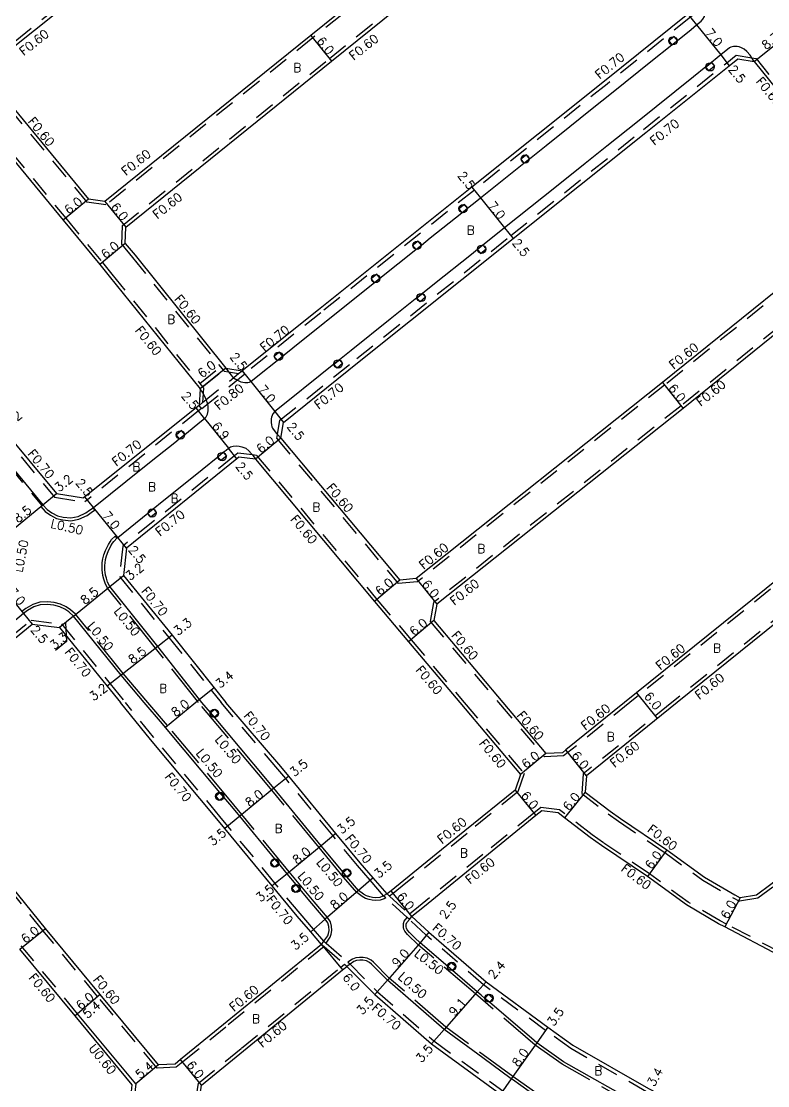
# Model space of a CAD drawing. Header units: metres. Extents: x -2400 to -1599, y -111000 to -110400.
# Drawn here: x -2073.3 to -1937.7, y -110716 to -110522.4 of the extents above; entities that cross this region are included whole.
import ezdxf

# ---------------------------------------------------------------- set-up
doc = ezdxf.new("R2010")
doc.units = ezdxf.units.M
doc.header["$LTSCALE"] = 2.5
doc.linetypes.add('22320', pattern=[2.5, 1.5, -1])
doc.linetypes.add('22330', pattern=[4, 3, -1])
for name, color, linetype in [('2101000', 7, 'Continuous'), ('2213000', 3, 'Continuous'), ('2227000', 1, 'Continuous'), ('2231000', 4, 'Continuous'), ('2232000', 120, '22320'), ('2233000', 120, '22330'), ('2236000', 3, 'Continuous'), ('2238000', 3, 'Continuous'), ('9201100', 215, 'Continuous'), ('9201500', 222, 'Continuous'), ('9201600', 215, 'Continuous'), ('9202100', 82, 'Continuous'), ('9203500', 155, 'Continuous')]:
    doc.layers.add(name, color=color, linetype=linetype)
doc.styles.add('Dm_Anotation', font='txt.shx', dxfattribs={"bigfont": 'pscdm.shx'})

# ---------------------------------------------------------------- blocks, each defined once
blk = doc.blocks.new('223800')
at = {"color": 0, "linetype": 'Continuous'}
blk.add_circle((0, 0), 0.75, dxfattribs=at)

msp = doc.modelspace()

# ---------------------------------------------------------------- linework, layer by layer
at = {"layer": '2101000'}
for points in [[(-2078.96, -110533.13), (-2078.76, -110530.2), (-2027.65, -110489.51), (-2023.57, -110486.21), (-1996.61, -110464.38), (-1993.61, -110464.4)], [(-1975.98, -110486.06), (-1975.93, -110488.86), (-2020.7, -110524.98), (-2058.11, -110555.17), (-2061.08, -110554.77)], [(-2054.42, -110562.84), (-2054.34, -110559.84), (-2016.93, -110529.65), (-1972.17, -110493.53), (-1969.27, -110494.3)], [(-2113.98, -110503.07), (-2111.11, -110503.92), (-2090.1, -110529.14), (-2083.59, -110536.95), (-2065.71, -110558.6), (-2059.05, -110566.66), (-2057.32, -110568.76), (-2040.84, -110589.27), (-2041.02, -110592.26)], [(-1951.24, -110520.38), (-1952.19, -110521.14), (-1967.32, -110533.28), (-1991.44, -110552.57), (-2019.34, -110574.87), (-2033.2, -110585.99)], [(-2137.08, -110522.52), (-2136.02, -110523.83), (-2128.29, -110533.31), (-2123.02, -110539.78), (-2119.1, -110544.91), (-2115.29, -110548.99), (-2110.27, -110555.17), (-2106, -110560.43), (-2097.87, -110570.43), (-2083.58, -110587.93), (-2076.79, -110596.39), (-2066.94, -110608.3), (-2062, -110609.09)], [(-2026.18, -110598.21), (-2025.69, -110595.35), (-2011.93, -110584.31), (-1983.95, -110561.94), (-1959.82, -110542.65), (-1944.68, -110530.5), (-1943.1, -110529.23)], [(-1943.1, -110529.23), (-1940.14, -110529.73), (-1919.65, -110555.18)], [(-2078.96, -110533.13), (-2061.08, -110554.77)], [(-1919.65, -110555.18), (-1919.66, -110558.18), (-1956.8, -110588.11), (-2001.58, -110623.75), (-2004.56, -110624.05)], [(-2054.42, -110562.84), (-2052.65, -110564.98), (-2036.16, -110585.51), (-2033.2, -110585.99)], [(-1912.95, -110563.41), (-1915.9, -110562.85), (-1953.06, -110592.81), (-1997.84, -110628.44), (-1998.37, -110631.39)], [(-1893.47, -110589.67), (-1915.55, -110607.48), (-1932.71, -110621.31), (-1961.53, -110644.55), (-1963.69, -110646.3)], [(-2041.02, -110592.26), (-2041.57, -110592.7), (-2061.75, -110608.89), (-2062, -110609.09)], [(-1890.63, -110595.09), (-1911.79, -110612.15), (-1928.94, -110625.99), (-1954.13, -110646.3)], [(-2026.18, -110598.21), (-2004.56, -110624.05)], [(-2030.78, -110602.05), (-2033.76, -110601.69), (-2034.13, -110601.99), (-2054.2, -110618.22)], [(-2030.78, -110602.05), (-2009.15, -110627.92), (-2002.96, -110635.26), (-1993.65, -110646.3)], [(-2054.2, -110618.22), (-2054.74, -110623.19), (-2045.93, -110634.03), (-2038.27, -110643.61), (-2036.13, -110646.3)], [(-1998.37, -110631.39), (-1985.81, -110646.3)], [(-2088.75, -110646.29), (-2071.32, -110632.07), (-2066.37, -110632.66), (-2057.7, -110643.33), (-2055.29, -110646.3)], [(-2018.75, -110690.27), (-2020.73, -110687.97), (-2023.19, -110685.13), (-2027.71, -110679.65), (-2036.31, -110669.22), (-2037.76, -110667.46), (-2049.83, -110653.02), (-2055.29, -110646.3)], [(-2006.84, -110681.11), (-2009.38, -110678.17), (-2011.72, -110675.47), (-2016.14, -110670.11), (-2024.73, -110659.68), (-2026.15, -110657.94), (-2036.13, -110646.3)], [(-1993.65, -110646.3), (-1982.64, -110659.36)], [(-1985.81, -110646.3), (-1978, -110655.55)], [(-1963.69, -110646.3), (-1974.39, -110654.93), (-1975, -110655.42), (-1978, -110655.55)], [(-1954.13, -110646.3), (-1970.62, -110659.6), (-1970.86, -110662.59), (-1966.34, -110666.04), (-1964.45, -110667.38), (-1956.03, -110673.09), (-1949.17, -110678.07), (-1943.69, -110681.28), (-1942.71, -110681.8)], [(-1895.39, -110646.3), (-1898.4, -110648.73), (-1918.42, -110664.8), (-1937.1, -110679.4), (-1939.75, -110681.33), (-1942.71, -110681.8)], [(-2048.38, -110712.17), (-2058.99, -110699.37), (-2068.92, -110687.39), (-2075.01, -110679.79), (-2090.45, -110661.3), (-2095.63, -110654.69), (-2095.38, -110651.7)], [(-1982.64, -110659.36), (-1983.58, -110662.21)], [(-1983.58, -110662.21), (-1992.71, -110669.62), (-2003.8, -110678.65), (-2006.13, -110680.54), (-2006.84, -110681.11)], [(-1978.76, -110666.02), (-1979.8, -110666.86), (-1989.07, -110674.4), (-2000.08, -110683.36), (-2002.36, -110685.21)], [(-1907.85, -110707.28), (-1932.24, -110694.05), (-1935.59, -110692.3), (-1945.49, -110687.11), (-1946.61, -110686.53), (-1952.45, -110683.09), (-1959.55, -110677.95), (-1967.87, -110672.3), (-1969.94, -110670.84), (-1974.59, -110667.29), (-1975.78, -110666.38), (-1978.76, -110666.02)], [(-2002.36, -110685.21), (-1999.29, -110688.05), (-1988.88, -110697.09), (-1977.62, -110705.35), (-1973.09, -110708.62), (-1959.36, -110716.47), (-1949.55, -110721.59), (-1936.75, -110728.15), (-1928.35, -110732.44)], [(-2052.53, -110715.62), (-2063.08, -110702.89), (-2063.54, -110703.29), (-2073.6, -110691.16)], [(-2018.75, -110690.27), (-2036.56, -110704.85), (-2044.36, -110711.2), (-2045.38, -110712.03), (-2048.38, -110712.17)], [(-1963.48, -110771.29), (-1966.47, -110771.29), (-1969.36, -110769.68), (-1978.61, -110764.52), (-1986.97, -110760.05), (-1993.59, -110756.05), (-2009.79, -110745.46), (-2017.56, -110739.31), (-2031.97, -110726.65), (-2041, -110718.72), (-2040.57, -110715.85), (-2032.92, -110709.62), (-2014.95, -110694.91), (-2014.17, -110694.27)], [(-2014.17, -110694.27), (-2009.09, -110699.4), (-1998.78, -110708.37), (-1986.23, -110717.5), (-1979.68, -110721.91), (-1972.61, -110726.36), (-1966.79, -110729.39), (-1956.72, -110734.77), (-1943.58, -110741.5), (-1938.97, -110743.86)], [(-2052.53, -110715.62), (-2052.75, -110717.67)]]:
    msp.add_lwpolyline(points, dxfattribs=at)
at = {"layer": '2213000'}
for points in [[(-1951.62, -110523.89), (-1950.63, -110523.09), (-1949.78, -110522.41), (-1949.49, -110522.03), (-1949.21, -110521.53), (-1949.05, -110521.04), (-1948.99, -110520.53), (-1949.03, -110519.89), (-1949.22, -110519.27), (-1949.46, -110518.81), (-1949.67, -110518.47), (-1949.97, -110518.11), (-1950.53, -110517.46)], [(-1940.14, -110529.73), (-1940.58, -110529.04), (-1940.89, -110528.57), (-1941.5, -110527.92), (-1942, -110527.52), (-1942.46, -110527.24), (-1942.9, -110527.07), (-1943.25, -110526.99), (-1943.94, -110526.99), (-1944.39, -110527.11), (-1944.63, -110527.26), (-1946.24, -110528.55), (-1946.87, -110529.05)], [(-1969.89, -110538.54), (-1965.76, -110535.24), (-1958.91, -110529.74)], [(-1951.2, -110532.53), (-1961.37, -110540.7), (-1966.93, -110545.14)], [(-1977.96, -110544.99), (-1973.64, -110541.54)], [(-1970.87, -110548.29), (-1976.07, -110552.44)], [(-1990.55, -110555.05), (-1989.88, -110554.52), (-1983.24, -110549.21)], [(-1999.01, -110561.82), (-1993.27, -110557.23)], [(-1980.79, -110556.21), (-1985.51, -110559.99), (-1988.9, -110562.7)], [(-2009.17, -110569.94), (-2008.15, -110569.13), (-2001.65, -110563.93)], [(-1991.52, -110564.8), (-1998.23, -110570.16)], [(-2023.96, -110581.78), (-2018.19, -110577.15)], [(-2014.89, -110583.48), (-2015.49, -110583.96), (-2016.51, -110584.78), (-2019.03, -110586.8)], [(-2036.16, -110585.51), (-2035.68, -110586.19), (-2035.17, -110586.8), (-2034.8, -110587.23), (-2034.77, -110587.25), (-2034.05, -110587.7), (-2033.82, -110587.83), (-2033.4, -110587.99), (-2033.07, -110588.07), (-2032.69, -110588.13), (-2032.42, -110588.13), (-2032.13, -110588.1), (-2031.84, -110588.04), (-2031.63, -110587.94), (-2030.01, -110586.63)], [(-2040.57, -110595.1), (-2040.01, -110594.65), (-2039.73, -110594.34), (-2039.51, -110593.84), (-2039.37, -110593.23), (-2039.37, -110592.49), (-2039.44, -110592.02), (-2039.7, -110591.2), (-2039.76, -110591.05), (-2040.16, -110590.3), (-2040.28, -110590.06), (-2040.84, -110589.27)], [(-2025.5, -110591.99), (-2027.25, -110593.4), (-2027.59, -110593.83), (-2027.84, -110594.39), (-2027.91, -110594.74), (-2027.93, -110595.38), (-2027.87, -110595.81), (-2027.78, -110596.17), (-2027.66, -110596.41), (-2027.37, -110596.86), (-2026.95, -110597.39), (-2026.78, -110597.57), (-2026.18, -110598.21)], [(-2048.56, -110601.51), (-2045.43, -110599)], [(-2036.11, -110600.38), (-2035.69, -110600.04), (-2035.32, -110599.82), (-2034.85, -110599.66), (-2034.27, -110599.64), (-2033.7, -110599.69), (-2033.27, -110599.79), (-2032.86, -110599.9), (-2032.52, -110600.05), (-2031.96, -110600.51), (-2031.46, -110601.06), (-2031.31, -110601.28), (-2030.78, -110602.05)], [(-2060.28, -110610.92), (-2060.18, -110610.83), (-2051.21, -110603.64)], [(-2044.73, -110607.35), (-2040.47, -110603.9)], [(-2069.4, -110610.34), (-2068.62, -110611.21), (-2067.76, -110611.81), (-2066.72, -110612.36), (-2065.68, -110612.6), (-2064.32, -110612.72), (-2063.01, -110612.48), (-2061.6, -110611.82), (-2060.9, -110611.34), (-2060.28, -110610.92)], [(-2040.49, -110646.3), (-2040.91, -110645.76), (-2048.52, -110636.08), (-2057.22, -110625.21), (-2057.63, -110624.4), (-2057.86, -110623.71), (-2058.02, -110623.11), (-2058.09, -110622.58), (-2058.12, -110622.21), (-2058.13, -110621.41), (-2058.1, -110620.88), (-2058.04, -110620.26), (-2057.86, -110619.63), (-2057.56, -110618.83), (-2057.05, -110617.82), (-2056.77, -110617.32), (-2056.53, -110617), (-2055.9, -110616.38)], [(-2050.97, -110646.3), (-2055.19, -110641.35), (-2063.81, -110630.58), (-2064.67, -110629.83), (-2065.39, -110629.35), (-2066.34, -110628.92), (-2067.42, -110628.62), (-2068.59, -110628.48), (-2069.87, -110628.56), (-2071.02, -110628.92), (-2072.2, -110629.59), (-2072.9, -110630.13), (-2074.85, -110631.72)], [(-2047.67, -110650.16), (-2050.97, -110646.3)], [(-2038.24, -110648.98), (-2038.94, -110648.14), (-2040.49, -110646.3)], [(-2006.84, -110681.11), (-2007.48, -110681.44), (-2007.62, -110681.52), (-2008.2, -110681.75), (-2008.89, -110681.81), (-2009.5, -110681.75), (-2009.96, -110681.65), (-2010.57, -110681.46), (-2011.11, -110681.16), (-2012.03, -110680.46)], [(-2001.79, -110689.1), (-2002.79, -110688.14), (-2003.18, -110687.64), (-2003.31, -110687.33), (-2003.37, -110687.11), (-2003.39, -110686.85), (-2003.39, -110686.58), (-2003.29, -110686.31), (-2002.81, -110685.74), (-2002.36, -110685.21)], [(-2018.75, -110690.27), (-2018.32, -110689.69), (-2017.63, -110688.74), (-2017.47, -110688.31), (-2017.39, -110687.77), (-2017.45, -110687.03), (-2017.62, -110686.38)], [(-2009.33, -110694.23), (-2009.68, -110693.87), (-2010.04, -110693.55), (-2010.6, -110693.28), (-2011.26, -110693.17), (-2011.83, -110693.16), (-2012.4, -110693.21), (-2012.89, -110693.39), (-2013.58, -110693.87), (-2014.17, -110694.27)], [(-1980.15, -110707.74), (-1988.24, -110700.81), (-1989.07, -110700.09), (-1989.77, -110699.49)], [(-1984.07, -110714.87), (-1984.31, -110714.7), (-1989.44, -110710.91)]]:
    msp.add_lwpolyline(points, dxfattribs=at)
at = {"layer": '2227000'}
for points in [[(-1958.91, -110529.74), (-1955.13, -110526.7), (-1954.11, -110525.89), (-1951.62, -110523.89)], [(-1946.87, -110529.05), (-1947.93, -110529.9), (-1948.95, -110530.72), (-1951.2, -110532.53)], [(-1973.64, -110541.54), (-1969.89, -110538.54)], [(-1983.24, -110549.21), (-1982, -110548.22), (-1980.98, -110547.41), (-1977.96, -110544.99)], [(-1966.93, -110545.14), (-1970.87, -110548.29)], [(-1976.07, -110552.44), (-1980.79, -110556.21)], [(-1993.27, -110557.23), (-1992.25, -110556.42), (-1990.55, -110555.05)], [(-2001.65, -110563.93), (-2000.63, -110563.12), (-1999.01, -110561.82)], [(-1988.9, -110562.7), (-1989.43, -110563.12), (-1990.44, -110563.93), (-1991.52, -110564.8)], [(-2018.19, -110577.15), (-2017.88, -110576.9), (-2009.17, -110569.94)], [(-1998.23, -110570.16), (-2000.42, -110571.91), (-2001.43, -110572.72), (-2006.27, -110576.59)], [(-2100.71, -110572.48), (-2086.29, -110590.14), (-2079.27, -110598.41), (-2069.4, -110610.34)], [(-2006.27, -110576.59), (-2013.39, -110582.28), (-2014.89, -110583.48)], [(-2030.01, -110586.63), (-2026.85, -110584.1), (-2025.84, -110583.29), (-2023.96, -110581.78)], [(-2019.03, -110586.8), (-2025.5, -110591.99)], [(-2045.43, -110599), (-2044.63, -110598.37), (-2043.62, -110597.55), (-2040.57, -110595.1)], [(-2040.47, -110603.9), (-2037.63, -110601.6), (-2036.62, -110600.79), (-2036.11, -110600.38)], [(-2051.21, -110603.64), (-2048.56, -110601.51)], [(-2047.7, -110609.75), (-2044.73, -110607.35)], [(-2055.9, -110616.38), (-2055.78, -110616.28), (-2050.34, -110611.88), (-2049.33, -110611.06), (-2047.7, -110609.75)], [(-2012.03, -110680.46), (-2014.14, -110678.01), (-2014.39, -110677.72), (-2014.85, -110677.17), (-2018.84, -110672.33), (-2027.43, -110661.9), (-2028.88, -110660.14), (-2038.24, -110648.98)], [(-2017.62, -110686.38), (-2018.08, -110685.69), (-2020.52, -110682.87), (-2022.7, -110680.22), (-2023.4, -110679.38), (-2025.01, -110677.42), (-2026.52, -110675.59), (-2027.22, -110674.74), (-2033.6, -110666.99), (-2035.06, -110665.23), (-2036.51, -110663.49), (-2037.22, -110662.64), (-2047.11, -110650.81), (-2047.67, -110650.16)], [(-1989.77, -110699.49), (-1990.46, -110698.9), (-1994.99, -110695.02), (-1995.83, -110694.31), (-2000.84, -110690.01), (-2001.79, -110689.1)], [(-1989.44, -110710.91), (-1996.47, -110705.74), (-2006.78, -110696.77), (-2009.33, -110694.23)], [(-1933.08, -110733.98), (-1933.86, -110733.56), (-1937.78, -110731.55), (-1938.34, -110731.26), (-1938.76, -110731.05), (-1951.15, -110724.71), (-1955.63, -110722.31), (-1956.6, -110721.8), (-1961.05, -110719.42), (-1974.81, -110711.62), (-1979.65, -110708.19), (-1980.15, -110707.74)], [(-1981.04, -110717.02), (-1984.07, -110714.87)]]:
    msp.add_lwpolyline(points, dxfattribs=at)
at = {"layer": '2231000'}
msp.add_lwpolyline([(-2053.41, -110718.22), (-2053.16, -110715.81), (-2063.54, -110703.29)], dxfattribs=at)
at = {"layer": '2232000'}
for points in [[(-2079.58, -110533.33), (-2079.34, -110529.9), (-2028.03, -110489.05), (-2023.95, -110485.74), (-1997.61, -110464.41), (-1996.99, -110463.91), (-1996.82, -110463.77), (-1993.19, -110463.8)], [(-1975.23, -110489.07), (-1975.56, -110489.33), (-1976.18, -110489.83), (-2020.33, -110525.45), (-2057.93, -110555.8), (-2061.4, -110555.34)], [(-2055.03, -110563.04), (-2054.93, -110559.54), (-2017.31, -110529.19), (-1973.17, -110493.57), (-1972.54, -110493.06), (-1972.21, -110492.8)], [(-2114.12, -110502.4), (-2110.76, -110503.4), (-2089.64, -110528.75), (-2083.13, -110536.57), (-2065.25, -110558.21), (-2058.59, -110566.28), (-2056.85, -110568.38), (-2040.87, -110588.27), (-2040.37, -110588.89), (-2040.22, -110589.07), (-2040.28, -110590.06), (-2040.39, -110591.75)], [(-1950.62, -110520.77), (-1951.75, -110521.69), (-1966.88, -110533.83), (-1991, -110553.12), (-2018.9, -110575.42), (-2032.76, -110586.53)], [(-2137.62, -110522.96), (-2136.56, -110524.27), (-2128.84, -110533.75), (-2123.57, -110540.22), (-2119.63, -110545.36), (-2115.82, -110549.45), (-2110.82, -110555.61), (-2106.54, -110560.87), (-2098.41, -110570.88), (-2084.12, -110588.37), (-2077.33, -110596.83), (-2067.31, -110608.95), (-2061.8, -110609.83)], [(-2026.9, -110598.28), (-2026.78, -110597.57), (-2026.33, -110594.97), (-2012.37, -110583.77), (-1984.39, -110561.4), (-1960.25, -110542.1), (-1945.12, -110529.95), (-1943.4, -110528.57)], [(-1943.4, -110528.57), (-1940.58, -110529.04), (-1939.82, -110529.17), (-1919.05, -110554.97)], [(-2079.58, -110533.33), (-2061.4, -110555.34)], [(-1919.05, -110554.97), (-1919.06, -110558.47), (-1956.43, -110588.58), (-2001.34, -110624.33), (-2004.81, -110624.68)], [(-2055.03, -110563.04), (-2053.12, -110565.36), (-2037.13, -110585.26), (-2036.63, -110585.88), (-2036.48, -110586.06), (-2035.68, -110586.19), (-2033.83, -110586.49)], [(-1912.62, -110562.86), (-1916.06, -110562.21), (-1953.44, -110592.34), (-1998.39, -110628.11), (-1999.01, -110631.57)], [(-2100.91, -110572.63), (-2086.48, -110590.3), (-2079.46, -110598.58), (-2069.59, -110610.5)], [(-2041.02, -110592.26), (-2040.39, -110591.75), (-2033.83, -110586.49), (-2033.2, -110585.99)], [(-2032.7, -110586.61), (-2040.52, -110592.89), (-2041.02, -110592.26)], [(-2040.87, -110588.27), (-2037.13, -110585.26)], [(-2040.37, -110588.89), (-2036.63, -110585.88)], [(-2033.2, -110585.99), (-2032.76, -110586.53), (-2032.7, -110586.61)], [(-1892.92, -110590), (-1915.17, -110607.95), (-1932.33, -110621.78), (-1961.15, -110645.02), (-1962.73, -110646.3)], [(-2040.58, -110592.81), (-2041.13, -110593.25), (-2061.31, -110609.44), (-2061.8, -110609.83)], [(-1890.82, -110594.47), (-1912.16, -110611.68), (-1929.32, -110625.52), (-1955.09, -110646.3)], [(-2026.9, -110598.28), (-2004.81, -110624.68)], [(-2030.56, -110601.37), (-2031.31, -110601.28), (-2033.97, -110600.96), (-2034.56, -110601.44), (-2054.87, -110617.86)], [(-2030.56, -110601.37), (-2008.69, -110627.54), (-2002.5, -110634.88), (-1992.87, -110646.3)], [(-2054.87, -110617.86), (-2055.47, -110623.41), (-2046.48, -110634.47), (-2038.82, -110644.05), (-2037.02, -110646.3)], [(-2089.86, -110646.29), (-2071.53, -110631.33), (-2066.01, -110632), (-2057.16, -110642.89), (-2054.39, -110646.3)], [(-1999.01, -110631.57), (-1986.59, -110646.3)], [(-2018.32, -110689.69), (-2020.2, -110687.52), (-2022.66, -110684.68), (-2027.17, -110679.2), (-2035.77, -110668.77), (-2037.22, -110667.01), (-2049.29, -110652.58), (-2054.39, -110646.3)], [(-1928.88, -110732.96), (-1937.06, -110728.77), (-1949.87, -110722.21), (-1959.69, -110717.09), (-1973.47, -110709.21), (-1978.04, -110705.91), (-1989.32, -110697.64), (-1999.74, -110688.58), (-2002.81, -110685.74), (-2003.18, -110685.41), (-2007.11, -110681.81), (-2007.37, -110681.57), (-2007.48, -110681.44), (-2009.91, -110678.62), (-2012.25, -110675.92), (-2016.68, -110670.55), (-2025.27, -110660.12), (-2026.69, -110658.39), (-2037.02, -110646.3)], [(-1992.87, -110646.3), (-1981.96, -110659.23)], [(-1986.59, -110646.3), (-1978.27, -110656.17)], [(-1962.73, -110646.3), (-1974.01, -110655.39), (-1974.78, -110656.01), (-1978.27, -110656.17)], [(-1955.09, -110646.3), (-1971.2, -110659.29), (-1971.49, -110662.86), (-1966.69, -110666.52), (-1964.79, -110667.87), (-1956.37, -110673.59), (-1949.5, -110678.57), (-1943.98, -110681.81), (-1942.81, -110682.42)], [(-1894.44, -110646.3), (-1898.03, -110649.2), (-1918.05, -110665.27), (-1936.74, -110679.88), (-1939.51, -110681.9), (-1942.81, -110682.42)], [(-2048.65, -110712.79), (-2059.45, -110699.75), (-2069.39, -110687.77), (-2075.48, -110680.17), (-2090.92, -110661.68), (-2095.6, -110655.69), (-2096.1, -110655.06), (-2096.24, -110654.88), (-2096.02, -110652.22)], [(-1981.96, -110659.23), (-1983.07, -110662.56), (-1992.33, -110670.09), (-2003.42, -110679.12), (-2005.76, -110681.01), (-2006.39, -110681.52)], [(-1978.94, -110665.39), (-1980.18, -110666.4), (-1989.45, -110673.93), (-2000.46, -110682.9), (-2002.81, -110684.8)], [(-1907.35, -110706.87), (-1931.95, -110693.52), (-1935.31, -110691.77), (-1945.21, -110686.58), (-1946.32, -110686), (-1952.12, -110682.59), (-1959.2, -110677.46), (-1967.53, -110671.81), (-1969.59, -110670.35), (-1975.55, -110665.8), (-1978.94, -110665.39)], [(-2006.84, -110681.11), (-2006.39, -110681.52), (-2002.81, -110684.8), (-2002.36, -110685.21)], [(-2018.32, -110689.69), (-2017.95, -110690.03), (-2013.96, -110693.52), (-2013.68, -110693.76)], [(-2063.08, -110702.89), (-2073.31, -110690.56)], [(-2018.29, -110690.67), (-2036.18, -110705.31), (-2043.98, -110711.66), (-2045.16, -110712.62), (-2048.65, -110712.79)], [(-2018.75, -110690.27), (-2018.29, -110690.67), (-2014.62, -110693.87), (-2014.17, -110694.27)], [(-2041.13, -110715.53), (-2033.3, -110709.15), (-2015.33, -110694.45), (-2014.62, -110693.87)], [(-2013.68, -110693.76), (-2013.58, -110693.87), (-2008.62, -110698.88), (-1998.34, -110707.82), (-1985.83, -110716.93), (-1979.3, -110721.32), (-1972.27, -110725.75), (-1966.47, -110728.77), (-1956.39, -110734.15), (-1943.27, -110740.87), (-1938.87, -110743.12)], [(-1963.21, -110771.89), (-1966.63, -110771.9), (-1969.65, -110770.21), (-1978.9, -110765.05), (-1987.27, -110760.57), (-1993.91, -110756.56), (-2010.14, -110745.94), (-2017.94, -110739.77), (-2018.34, -110739.42), (-2019.29, -110738.58), (-2032.37, -110727.1), (-2041.64, -110718.95), (-2041.13, -110715.53)]]:
    msp.add_lwpolyline(points, dxfattribs=at)
at = {"layer": '2233000'}
for points in [[(-2069.78, -110610.67), (-2069.59, -110610.5), (-2069.4, -110610.34)], [(-2069.78, -110610.67), (-2068.95, -110611.58), (-2068.02, -110612.23), (-2066.9, -110612.84), (-2065.76, -110613.1), (-2064.3, -110613.23), (-2062.85, -110612.97), (-2061.35, -110612.26), (-2060.62, -110611.76), (-2060, -110611.33)], [(-2060.28, -110610.92), (-2060, -110611.33)], [(-2041.12, -110646.3), (-2041.3, -110646.07), (-2048.91, -110636.39), (-2057.64, -110625.49), (-2058.1, -110624.59), (-2058.34, -110623.85), (-2058.51, -110623.21), (-2058.59, -110622.63), (-2058.62, -110622.24), (-2058.63, -110621.4), (-2058.6, -110620.85), (-2058.53, -110620.16), (-2058.34, -110619.47), (-2058.02, -110618.63), (-2057.49, -110617.59), (-2057.19, -110617.05), (-2056.91, -110616.67), (-2056.26, -110616.03)], [(-2056.26, -110616.03), (-2055.9, -110616.38)], [(-2050.31, -110646.3), (-2054.8, -110641.03), (-2063.45, -110630.23), (-2064.36, -110629.43), (-2065.14, -110628.91), (-2066.17, -110628.44), (-2067.33, -110628.13), (-2068.57, -110627.98), (-2069.96, -110628.07), (-2071.22, -110628.46), (-2072.48, -110629.17), (-2073.21, -110629.74)], [(-2073.21, -110629.74), (-2072.9, -110630.13)], [(-2017.95, -110690.03), (-2017.18, -110688.98), (-2016.99, -110688.43), (-2016.89, -110687.78), (-2016.95, -110686.94), (-2017.15, -110686.17), (-2017.68, -110685.38), (-2020.13, -110682.55), (-2024.62, -110677.1), (-2033.22, -110666.67), (-2034.67, -110664.91), (-2046.73, -110650.49), (-2050.31, -110646.3)], [(-2007.11, -110681.81), (-2007.41, -110681.97), (-2008.08, -110682.24), (-2008.89, -110682.31), (-2009.57, -110682.24), (-2010.09, -110682.14), (-2010.77, -110681.92), (-2011.39, -110681.58), (-2012.37, -110680.82), (-2014.78, -110678.05), (-2019.22, -110672.65), (-2027.82, -110662.22), (-2029.27, -110660.46), (-2041.12, -110646.3)], [(-1927.99, -110732.79), (-1929.68, -110734.45), (-1930.32, -110734.79), (-1930.98, -110734.9), (-1931.64, -110734.93), (-1932.22, -110734.8), (-1933.28, -110734.44), (-1934.09, -110734), (-1938.57, -110731.71), (-1951.38, -110725.15), (-1961.3, -110719.86), (-1975.07, -110712.04), (-1979.97, -110708.58), (-1990.79, -110699.28), (-2001.16, -110690.4), (-2003.15, -110688.49), (-2003.61, -110687.9), (-2003.79, -110687.49), (-2003.86, -110687.2), (-2003.89, -110686.87), (-2003.88, -110686.49), (-2003.73, -110686.06), (-2003.18, -110685.41)], [(-1938.49, -110744.05), (-1938.29, -110742.58), (-1938.35, -110741.91), (-1938.51, -110741.37), (-1938.79, -110740.88), (-1939.27, -110740.5), (-1942.2, -110738.83), (-1955.33, -110732.11), (-1964.86, -110726.11), (-1970.56, -110722.82), (-1978.41, -110718.27), (-1984.01, -110714.3), (-1996.15, -110705.35), (-2006.45, -110696.4), (-2009.35, -110693.5), (-2009.76, -110693.13), (-2010.45, -110692.8), (-2011.21, -110692.67), (-2011.85, -110692.66), (-2012.51, -110692.71), (-2013.13, -110692.95), (-2013.96, -110693.52)]]:
    msp.add_lwpolyline(points, dxfattribs=at)
at = {"layer": '2236000'}
for points in [[(-1955.69, -110526), (-1955.13, -110526.7), (-1954.11, -110525.89), (-1954.68, -110525.19)], [(-1948.38, -110531.42), (-1948.95, -110530.72), (-1947.93, -110529.9), (-1947.37, -110530.6)], [(-1982.56, -110547.52), (-1982, -110548.22), (-1980.98, -110547.41), (-1981.55, -110546.71)], [(-1993.83, -110556.52), (-1993.27, -110557.23), (-1992.25, -110556.42), (-1992.81, -110555.71)], [(-2002.21, -110563.22), (-2001.65, -110563.93), (-2000.63, -110563.12), (-2001.19, -110562.41)], [(-1988.87, -110563.82), (-1989.43, -110563.12), (-1990.44, -110563.93), (-1989.88, -110564.64)], [(-2009.73, -110569.24), (-2009.17, -110569.94), (-2008.15, -110569.13), (-2008.71, -110568.43)], [(-2000.87, -110573.42), (-2001.43, -110572.72), (-2000.42, -110571.91), (-1999.86, -110572.61)], [(-2027.42, -110583.4), (-2026.85, -110584.1), (-2025.84, -110583.29), (-2026.4, -110582.59)], [(-2015.94, -110585.48), (-2016.51, -110584.78), (-2015.49, -110583.96), (-2014.93, -110584.67)], [(-2045.2, -110597.66), (-2044.63, -110598.37), (-2043.62, -110597.55), (-2044.18, -110596.85)], [(-2037.06, -110602.3), (-2037.63, -110601.6), (-2036.62, -110600.79), (-2036.05, -110601.49)], [(-2049.77, -110612.58), (-2050.34, -110611.88), (-2049.33, -110611.06), (-2048.76, -110611.76)], [(-2038.94, -110648.14), (-2038.18, -110647.5), (-2037.47, -110648.34), (-2038.24, -110648.98)], [(-2036.51, -110663.49), (-2037.28, -110664.13), (-2037.99, -110663.28), (-2037.22, -110662.64)], [(-2026.52, -110675.59), (-2027.29, -110676.22), (-2027.99, -110675.38), (-2027.22, -110674.74)], [(-2014.85, -110677.17), (-2014.08, -110676.53), (-2013.63, -110677.08), (-2013.39, -110677.36), (-2014.14, -110678.01), (-2014.39, -110677.72)], [(-2022.7, -110680.22), (-2023.47, -110680.86), (-2024.17, -110680.01), (-2023.4, -110679.38)], [(-1994.99, -110695.02), (-1995.83, -110694.31), (-1995.18, -110693.55), (-1994.34, -110694.26)], [(-1988.24, -110700.81), (-1989.07, -110700.09), (-1988.42, -110699.33), (-1987.58, -110700.05)]]:
    msp.add_lwpolyline(points, close=True, dxfattribs=at)
at = {"layer": '9201100'}
for points in [[(-1952.19, -110521.14), (-1950.63, -110523.09)], [(-1950.63, -110523.09), (-1946.24, -110528.55)], [(-2020.7, -110524.98), (-2016.93, -110529.65)], [(-1940.14, -110529.73), (-1933.36, -110524.27)], [(-1946.24, -110528.55), (-1944.68, -110530.5)], [(-1991.44, -110552.57), (-1989.88, -110554.52)], [(-2061.08, -110554.77), (-2065.71, -110558.6)], [(-2058.11, -110555.17), (-2054.34, -110559.84)], [(-1989.88, -110554.52), (-1985.51, -110559.99)], [(-1985.51, -110559.99), (-1983.95, -110561.94)], [(-2054.42, -110562.84), (-2059.05, -110566.66)], [(-2036.16, -110585.51), (-2040.84, -110589.27)], [(-2033.2, -110585.99), (-2031.63, -110587.94)], [(-2031.63, -110587.94), (-2027.25, -110593.4)], [(-1956.8, -110588.11), (-1953.06, -110592.81)], [(-2040.01, -110594.65), (-2041.57, -110592.7)], [(-2040.01, -110594.65), (-2035.69, -110600.04)], [(-2027.25, -110593.4), (-2025.69, -110595.35)], [(-2026.18, -110598.21), (-2030.78, -110602.05)], [(-2034.13, -110601.99), (-2035.69, -110600.04)], [(-2069.4, -110610.34), (-2066.94, -110608.3)], [(-2075.95, -110615.75), (-2069.4, -110610.34)], [(-2060.18, -110610.83), (-2061.75, -110608.89)], [(-2055.78, -110616.28), (-2060.18, -110610.83)], [(-2054.2, -110618.22), (-2055.78, -110616.28)], [(-2057.22, -110625.21), (-2054.74, -110623.19)], [(-2001.58, -110623.75), (-1997.84, -110628.44)], [(-2077.33, -110624.71), (-2072.9, -110630.13)], [(-2063.81, -110630.58), (-2057.22, -110625.21)], [(-2004.56, -110624.05), (-2009.15, -110627.92)], [(-2072.9, -110630.13), (-2071.32, -110632.07)], [(-2063.81, -110630.58), (-2066.37, -110632.66)], [(-1998.37, -110631.39), (-2002.96, -110635.26)], [(-2045.93, -110634.03), (-2048.52, -110636.08)], [(-2048.52, -110636.08), (-2055.19, -110641.35)], [(-2055.19, -110641.35), (-2057.7, -110643.33)], [(-2038.27, -110643.61), (-2040.91, -110645.76)], [(-1961.53, -110644.55), (-1957.76, -110649.23)], [(-2040.91, -110645.76), (-2047.11, -110650.81)], [(-1978, -110655.55), (-1982.64, -110659.36)], [(-1970.62, -110659.6), (-1974.39, -110654.93)], [(-2024.73, -110659.68), (-2027.43, -110661.9)], [(-2027.43, -110661.9), (-2033.6, -110666.99)], [(-1983.58, -110662.21), (-1979.8, -110666.86)], [(-1970.86, -110662.59), (-1974.59, -110667.29)], [(-2033.6, -110666.99), (-2036.31, -110669.22)], [(-2016.14, -110670.11), (-2018.84, -110672.33)], [(-2018.84, -110672.33), (-2025.01, -110677.42)], [(-1956.03, -110673.09), (-1959.55, -110677.95)], [(-2025.01, -110677.42), (-2027.71, -110679.65)], [(-2009.38, -110678.17), (-2012.03, -110680.46)], [(-2012.03, -110680.46), (-2018.08, -110685.69)], [(-2002.36, -110685.21), (-2006.13, -110680.54)], [(-1942.71, -110681.8), (-1945.49, -110687.11)], [(-2018.08, -110685.69), (-2020.73, -110687.97)], [(-2073.6, -110691.16), (-2068.92, -110687.39)], [(-1999.29, -110688.05), (-2000.84, -110690.01)], [(-2018.75, -110690.27), (-2014.95, -110694.91)], [(-2000.84, -110690.01), (-2006.78, -110696.77)], [(-2006.78, -110696.77), (-2009.09, -110699.4)], [(-1988.88, -110697.09), (-1990.46, -110698.9)], [(-2058.99, -110699.37), (-2063.54, -110703.29)], [(-2058.99, -110699.37), (-2063.08, -110702.89)], [(-1990.46, -110698.9), (-1996.47, -110705.74)], [(-1996.47, -110705.74), (-1998.78, -110708.37)], [(-1977.62, -110705.35), (-1979.65, -110708.19)], [(-1979.65, -110708.19), (-1984.31, -110714.7)], [(-2048.38, -110712.17), (-2052.53, -110715.62)], [(-2040.57, -110715.85), (-2044.36, -110711.2)], [(-1984.31, -110714.7), (-1986.23, -110717.5)]]:
    msp.add_lwpolyline(points, dxfattribs=at)
at = {"layer": '9201600'}
msp.add_lwpolyline([(-2065.28, -110631.78), (-2065.12, -110635.23), (-2067.1, -110636.85)], dxfattribs=at)

# ---------------------------------------------------------------- block references
at = {"layer": '2238000'}
for p in [(-1954.92, -110525.98), (-1948.16, -110530.71), (-1981.76, -110547.46), (-1993.05, -110556.48), (-2001.41, -110563.17), (-1989.67, -110563.87), (-2008.94, -110569.2), (-2000.67, -110572.65), (-2026.57, -110583.33), (-2015.75, -110584.72), (-2044.4, -110597.63), (-2036.83, -110601.57), (-2049.54, -110611.84), (-2038.24, -110648.26), (-2037.26, -110663.36), (-2027.25, -110675.49), (-2014.19, -110677.31), (-2023.41, -110680.11), (-1995.1, -110694.29), (-1988.33, -110700.06)]:
    msp.add_blockref('223800', p, dxfattribs=at)

# ---------------------------------------------------------------- texts
at = {"layer": '9201500', "style": 'Dm_Anotation'}
for s, rotation, p in [('7.0', 308.7631, (-1949.14, -110524.54)), ('8.7', 38.8355, (-1937.98, -110527.67)), ('6.0', 308.8993, (-2019.75, -110526.01)), ('2.5', 308.7631, (-1944.97, -110531.18)), ('2.5', 308.6374, (-1994.12, -110550.5)), ('6.0', 39.5588, (-2064.69, -110557.63)), ('6.0', 308.8993, (-2057.15, -110556.19)), ('7.0', 308.6374, (-1988.62, -110555.94)), ('6.0', 39.5588, (-2058.03, -110565.69)), ('2.5', 308.6374, (-1984.22, -110562.73)), ('2.5', 308.7361, (-2035.52, -110583.44)), ('6.0', 38.7858, (-2040.46, -110587.36)), ('7.0', 308.7361, (-2030.37, -110589.36)), ('6.0', 308.5135, (-1955.85, -110589.15)), ('2.5', 308.7359, (-2044.34, -110590.53)), ('3.2', 39.252, (-2075.67, -110596.5)), ('6.9', 308.7359, (-2038.77, -110596.04)), ('2.5', 308.7361, (-2025.15, -110596.15)), ('6.0', 39.9002, (-2029.77, -110601.08)), ('2.5', 308.7359, (-2034.46, -110603.35)), ('3.2', 39.571, (-2066.44, -110608.11)), ('2.5', 308.9574, (-2063.56, -110606.36)), ('8.5', 39.571, (-2073.91, -110613.74)), ('7.0', 308.9574, (-2058.66, -110612.35)), ('2.5', 308.9574, (-2053.96, -110618.54)), ('3.2', 39.153, (-2053.56, -110624.19)), ('6.0', 40.136, (-2008.14, -110626.94)), ('7.0', 309.224, (-2075.83, -110626.15)), ('8.5', 39.153, (-2061.76, -110628.58)), ('6.0', 308.5134, (-2000.62, -110624.78)), ('3.3', 38.3141, (-2044.85, -110634.19)), ('6.0', 40.136, (-2001.95, -110634.28)), ('2.5', 309.224, (-2071.74, -110633.09)), ('3.3', 39.153, (-2067.32, -110636.77)), ('8.5', 38.3141, (-2053.1, -110639.38)), ('3.4', 39.1536, (-2037.22, -110643.79)), ('3.2', 38.3141, (-2060.17, -110646.08)), ('6.0', 308.8847, (-1960.25, -110645.17)), ('8.0', 39.1536, (-2045.27, -110648.98)), ('3.5', 39.4991, (-2023.72, -110659.88)), ('6.0', 39.3919, (-1981.62, -110658.39)), ('6.0', 308.8835, (-1973.43, -110655.95)), ('8.0', 39.4977, (-2031.82, -110665.39)), ('6.0', 309.0926, (-1982.62, -110663.23)), ('6.0', 51.5816, (-1973.8, -110666.13)), ('3.5', 39.4968, (-2015.12, -110670.31)), ('3.5', 39.5003, (-2038.54, -110672.45)), ('8.0', 39.4963, (-2023.22, -110675.82)), ('6.0', 54.0745, (-1958.81, -110676.76)), ('3.5', 40.8482, (-2008.37, -110678.35)), ('3.5', 39.4973, (-2029.86, -110682.67)), ('8.0', 40.8423, (-2016.33, -110684.04)), ('6.0', 308.9629, (-2005.18, -110681.57)), ('2.5', 51.7297, (-1996.26, -110685.82)), ('6.0', 62.3597, (-1944.93, -110685.82)), ('6.0', 38.8142, (-2072.57, -110690.2)), ('3.5', 40.8024, (-2023.5, -110691.42)), ('9.0', 48.7139, (-2004.94, -110694.53)), ('2.4', 48.7184, (-1987.49, -110696.72)), ('6.0', 309.3014, (-2015.04, -110696.32)), ('6.0', 40.7248, (-2062.54, -110702.3)), ('5.4', 40.7248, (-2061.32, -110703.84)), ('3.5', 48.7128, (-2011.36, -110703.2)), ('9.1', 48.7154, (-1994.6, -110703.45)), ('3.5', 54.4052, (-1976.59, -110705.28)), ('3.5', 48.7181, (-2000.61, -110711.91)), ('8.0', 54.4229, (-1982.99, -110712.69)), ('5.4', 39.6703, (-2051.75, -110714.84)), ('6.0', 309.1736, (-2043.4, -110712.22)), ('3.4', 60.0805, (-1958.32, -110716.26))]:
    msp.add_text(s, height=1.6, rotation=rotation, dxfattribs=at).set_placement(p)
at = {"layer": '9202100', "style": 'Dm_Anotation'}
for p in [(-2023.89, -110531.65), (-1992.38, -110561.2), (-2046.8, -110577.42), (-2053.13, -110604.21), (-2050.3, -110607.88), (-2046.2, -110609.97), (-2020.43, -110611.56), (-1990.45, -110619.12), (-1947.62, -110637.2), (-2048.26, -110644.53), (-1966.95, -110653.3), (-2027.3, -110670.01), (-1993.62, -110674.45), (-2031.39, -110704.62), (-1969.19, -110714.07)]:
    msp.add_text('B', height=1.6, dxfattribs=at).set_placement(p)
at = {"layer": '9203500', "style": 'Dm_Anotation'}
for s, rotation, p in [('F0.60', 38.524, (-2072.86, -110528.77)), ('F0.60', 38.524, (-2012.95, -110529.61)), ('F0.70', 38.7633, (-1968.25, -110533.01)), ('F0.60', 308.836, (-1939.93, -110533.37)), ('F0.60', 309.5599, (-2072.21, -110540.68)), ('F0.70', 38.7633, (-1958.28, -110545.07)), ('F0.60', 38.524, (-2054.32, -110550.59)), ('F0.60', 38.524, (-2048.62, -110558.43)), ('F0.60', 308.7853, (-2045.6, -110572.96)), ('F0.60', 308.7853, (-2052.73, -110578.67)), ('F0.70', 38.736, (-2029.11, -110582.59)), ('F0.60', 38.8687, (-1954.8, -110585.78)), ('F0.80', 38.736, (-2037.42, -110593.21)), ('F0.70', 38.7373, (-2019.28, -110593.05)), ('F0.60', 38.8687, (-1949.86, -110592.52)), ('F0.70', 38.7368, (-2056.02, -110603.4)), ('F0.70', 309.6028, (-2072.25, -110601.12)), ('F0.60', 309.9049, (-2017.97, -110607.28)), ('F0.70', 38.7368, (-2048.14, -110616.15)), ('F0.60', 309.9049, (-2024.51, -110613.02)), ('L0.50', 347.0017, (-2068.1, -110614.46)), ('L0.50', 78.9975, (-2073.16, -110622.75)), ('F0.60', 38.8687, (-2000.23, -110622.17)), ('F0.70', 308.7509, (-2051.6, -110626.05)), ('F0.60', 38.8687, (-1994.63, -110628.73)), ('L0.50', 308.6988, (-2056.57, -110629.74)), ('L0.50', 308.6988, (-2061.42, -110632.43)), ('F0.60', 310.1386, (-1995.29, -110634.15)), ('F0.70', 308.7512, (-2065.52, -110637.17)), ('F0.60', 38.8836, (-1957.21, -110640.49)), ('F0.60', 310.1386, (-2001.77, -110640.42)), ('F0.60', 38.8836, (-1950.11, -110645.84)), ('F0.60', 38.8866, (-1970.82, -110651.42)), ('F0.70', 309.4966, (-2033.02, -110648.76)), ('F0.60', 310.1361, (-1983.37, -110648.7)), ('L0.50', 309.4966, (-2038.23, -110653.05)), ('L0.50', 309.4966, (-2041.64, -110655.55)), ('F0.60', 310.1361, (-1990.21, -110653.81)), ('F0.60', 38.8855, (-1965.53, -110658.21)), ('F0.70', 309.4966, (-2047.33, -110659.87)), ('F0.60', 39.0923, (-1996.9, -110672.08)), ('F0.70', 309.4966, (-2014.57, -110671.1)), ('F0.60', 322.669, (-1959.7, -110669.67)), ('L0.50', 309.4966, (-2019.77, -110675.4)), ('F0.60', 39.0923, (-1991.78, -110679.4)), ('F0.60', 322.669, (-1964.47, -110676.79)), ('L0.50', 309.4966, (-2023.19, -110677.89)), ('F0.70', 309.4966, (-2028.87, -110682.22)), ('F0.70', 318.7166, (-1998.76, -110687.52)), ('L0.50', 321.7303, (-2002.04, -110692.21)), ('L0.50', 318.7141, (-2004.98, -110696.34)), ('F0.60', 309.6633, (-2072.08, -110696.38)), ('F0.60', 309.6633, (-2060.35, -110696.74)), ('F0.60', 39.2999, (-2034.68, -110702.59)), ('F0.70', 318.7135, (-2009.74, -110702.04)), ('F0.60', 39.2999, (-2029.55, -110709.12)), ('U0.60', 309.6571, (-2061.19, -110709.24))]:
    msp.add_text(s, height=1.6, rotation=rotation, dxfattribs=at).set_placement(p)

doc.saveas('drawing.dxf')
